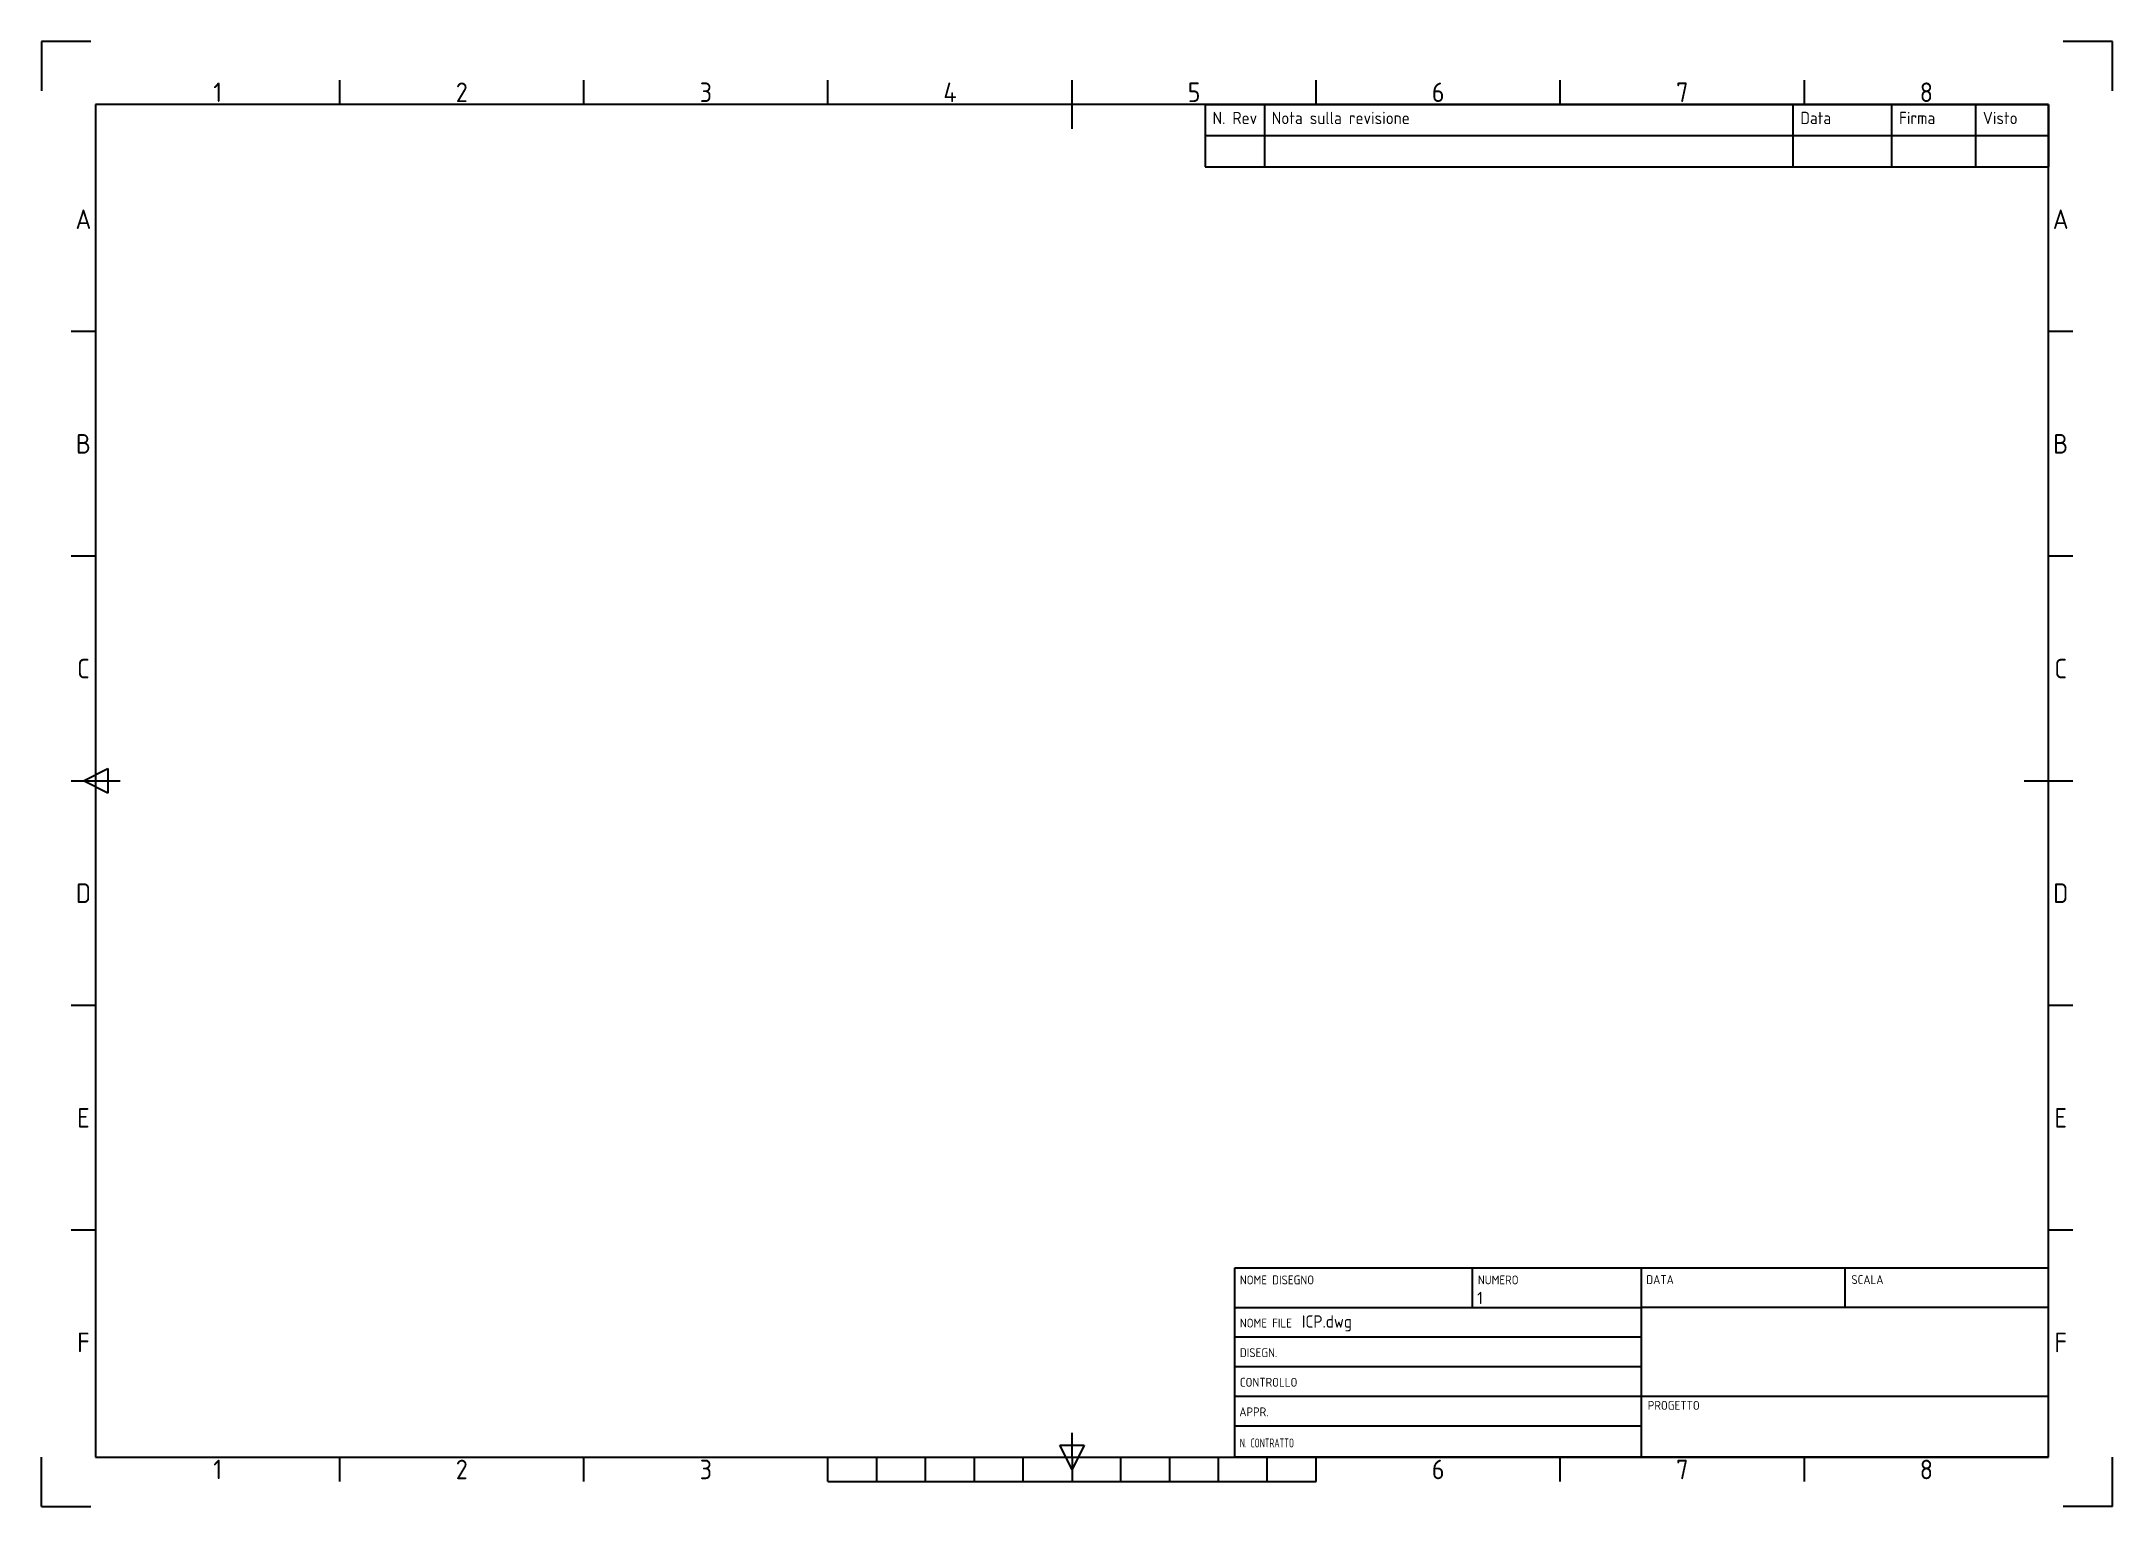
# Paper-space layout 'ISO A3' of a CAD drawing. Header units: millimetres. Extents: x -11 to 409, y -6 to 291.
import ezdxf
from ezdxf.enums import TextEntityAlignment as Align

# ---------------------------------------------------------------- set-up
doc = ezdxf.new("R2010")
doc.units = ezdxf.units.MM
doc.layers.add('Cartiglio', color=7, linetype='Continuous')
doc.styles.add('ACISOTS', font='isocp.shx', dxfattribs={"height": 1})
doc.styles.add('Proporzionale ISO', font='isocp.shx')

# ---------------------------------------------------------------- blocks, each defined once
blk = doc.blocks.new('*T8')
at = {"layer": 'Cartiglio', "color": 0, "linetype": 'ByBlock', "lineweight": -2, "transparency": 16777216}
for p, q in [((0, 0), (171, 0)), ((0, 0), (0, -12.67)), ((12, 0), (12, -12.67)), ((119.19, 0), (119.19, -12.67)), ((139.19, 0), (139.19, -12.67)), ((156.21, 0), (156.21, -12.67)), ((171, 0), (171, -12.67)), ((0, -6.33), (171, -6.33)), ((0, -12.67), (171, -12.67))]:
    blk.add_line(p, q, dxfattribs=at)
at = {"layer": 'Cartiglio', "color": 0, "transparency": 16777216, "char_height": 2.5, "attachment_point": 1, "style": 'Proporzionale ISO'}
for s, insert, width in [('N. Rev', (1.5, -1.5), 9), ('Nota sulla revisione', (13.5, -1.5), 104.1871), ('Data', (120.69, -1.5), 17), ('Firma', (140.69, -1.5), 14.0204), ('Visto', (157.71, -1.5), 11.7925)]:
    blk.add_mtext(s, dxfattribs=dict(at, insert=insert, width=width))
blk = doc.blocks.new('Squasdratura A3')
at = {"layer": 'Cartiglio'}
for p, q in [((0, 297), (0, 287)), ((10, 297), (0, 297)), ((420, 297), (410, 297)), ((420, 287), (420, 297)), ((60.5, 284.23), (60.5, 289.18)), ((110, 284.23), (110, 289.18)), ((159.5, 284.23), (159.5, 289.18)), ((209, 279.28), (209, 289.18)), ((258.5, 284.23), (258.5, 289.18)), ((308, 284.23), (308, 289.18)), ((357.5, 284.23), (357.5, 289.18)), ((407, 284.23), (11, 284.23)), ((11, 284.23), (11, 10)), ((407, 10), (407, 284.23)), ((11, 238.19), (6.05, 238.19)), ((411.95, 238.19), (407, 238.19)), ((11, 192.66), (6.05, 192.66)), ((411.95, 192.66), (407, 192.66)), ((6.05, 147.12), (15.95, 147.12)), ((8.52, 147.12), (13.47, 149.59)), ((13.47, 144.64), (8.52, 147.12)), ((13.47, 149.59), (13.47, 144.64)), ((402.05, 147.12), (411.95, 147.12)), ((11, 101.58), (6.05, 101.58)), ((411.95, 101.58), (407, 101.58)), ((407, 10), (407, 60)), ((11, 56.03), (6.05, 56.03)), ((411.95, 56.03), (407, 56.03)), ((242, 10), (242, 48.38)), ((242, 48.38), (407, 48.38)), ((290.14, 48.38), (290.14, 40.38)), ((324.5, 10), (324.5, 48.38)), ((365.75, 40.38), (365.75, 48.38)), ((242, 40.38), (324.5, 40.38)), ((407, 40.38), (324.5, 40.38)), ((242, 34.38), (324.5, 34.38)), ((242, 28.38), (324.5, 28.38)), ((242, 22.38), (324.5, 22.38)), ((324.5, 22.38), (407, 22.38)), ((209, 10), (209, 14.95)), ((242, 16.38), (324.5, 16.38)), ((0, 0), (0, 10)), ((11, 10), (407, 10)), ((60.5, 5.05), (60.5, 10)), ((110, 5.05), (110, 10)), ((159.5, 5.05), (159.5, 10)), ((169.4, 5.05), (169.4, 10)), ((179.3, 5.05), (179.3, 10)), ((189.2, 5.05), (189.2, 10)), ((199.1, 5.05), (199.1, 10)), ((206.53, 12.47), (211.47, 12.47)), ((209, 7.52), (206.53, 12.47)), ((211.47, 12.47), (209, 7.52)), ((209, 10), (209, 5.05)), ((218.9, 5.05), (218.9, 10)), ((228.8, 5.05), (228.8, 10)), ((238.7, 5.05), (238.7, 10)), ((407, 10), (242, 10)), ((248.6, 5.05), (248.6, 10)), ((258.5, 5.05), (258.5, 10)), ((308, 5.05), (308, 10)), ((357.5, 5.05), (357.5, 10)), ((420, 0), (420, 10)), ((159.5, 5.05), (258.5, 5.05)), ((0, 0), (10, 0)), ((420, 0), (410, 0))]:
    blk.add_line(p, q, dxfattribs=at)
blk.add_blockref('*T8', (236, 284.23))
at = {"layer": 'Cartiglio', "style": 'Proporzionale ISO'}
for s, p in [('1', (35.75, 286.7)), ('2', (85.25, 286.7)), ('3', (134.75, 286.7)), ('4', (184.25, 286.7)), ('5', (233.75, 286.7)), ('6', (283.25, 286.7)), ('7', (332.75, 286.7)), ('8', (382.25, 286.7)), ('A', (8.52, 260.96)), ('A', (409.48, 260.96)), ('B', (8.52, 215.43)), ('B', (409.48, 215.43)), ('C', (8.52, 169.88)), ('C', (409.48, 169.88)), ('D', (8.52, 124.34)), ('D', (409.48, 124.34)), ('E', (8.52, 78.8)), ('E', (409.48, 78.8)), ('F', (8.52, 33.27)), ('F', (409.48, 33.27)), ('1', (35.75, 7.52)), ('2', (85.25, 7.52)), ('3', (134.75, 7.52)), ('6', (283.25, 7.52)), ('7', (332.75, 7.52)), ('8', (382.25, 7.52))]:
    blk.add_text(s, height=3.96, dxfattribs=at).set_placement(p, align=Align.MIDDLE)
at = {"layer": 'Cartiglio', "lineweight": 25, "style": 'ACISOTS'}
for s, p in [('NOME DISEGNO', (243.03, 45.04)), ('NUMERO', (291.3, 45.04)), ('DATA', (325.45, 45.11)), ('SCALA', (367.03, 45.11)), ('NOME FILE', (243.03, 36.29)), ('DISEGN.', (243.03, 30.29)), ('CONTROLLO', (243.03, 24.29)), ('APPR.', (242.92, 18.3))]:
    blk.add_text(s, height=1.8, dxfattribs=at).set_placement(p)
at = {"layer": 'Cartiglio', "lineweight": 25, "style": 'ACISOTS', "width": 0.683519}
blk.add_text('N. CONTRATTO', height=1.8, dxfattribs=at).set_placement((243.03, 11.99))
at = {"layer": 'Cartiglio', "insert": (325.75, 21.41), "char_height": 1.8, "width": 8.8, "attachment_point": 1, "style": 'ACISOTS'}
blk.add_mtext('PROGETTO', dxfattribs=at)
at = {"layer": 'Cartiglio', "lineweight": 35, "style": 'ACISOTS'}
for tag, p, height in [('NOME_DISEGNO', (242.88, 41.13), 2.5), ('NUMERO_TAVOLA', (291.17, 41.04), 2.5), ('DATA', (325.3, 41.02), 2.5), ('SCALA', (366.88, 41.02), 2.5), ('FILE_NAME', (255.6, 36.26), 2.5), ('DISEGNATORE', (255.54, 30.26), 2.5), ('CHECK_DATE', (255.83, 24.38), 2.5), ('APP_DATA', (255.72, 18.39), 2.5), ('APPROVED_BY', (277.85, 18.39), 2.5), ('NOME-PROGETTO', (324.85, 11.76), 6), ('CONTRACT_NO', (255.83, 12.08), 2.5)]:
    blk.add_attdef(tag, p, '', height=height, dxfattribs=at)

psp = doc.layouts.new('ISO A3')

# ---------------------------------------------------------------- block references
psp.add_blockref('Squasdratura A3', (-10.79, -5.78)).add_auto_attribs({'NUMERO_TAVOLA': '1', 'FILE_NAME': 'ICP.dwg'})

doc.saveas('drawing.dxf')
